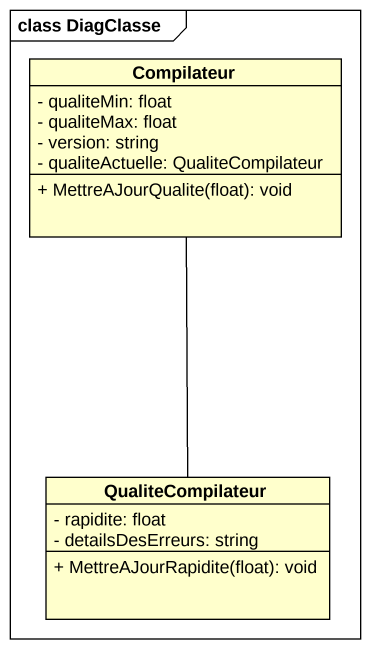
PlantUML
@startuml
mainframe class DiagClasse
hide circle
hide empty members
skinparam classAttributeIconSize 0
class Compilateur {
  - qualiteMin: float
  - qualiteMax: float
  - version: string
  - qualiteActuelle: QualiteCompilateur
  + MettreAJourQualite(float): void
}
class QualiteCompilateur {
  - rapidite: float
  - detailsDesErreurs: string
  + MettreAJourRapidite(float): void
}
Compilateur -- QualiteCompilateur
@enduml
